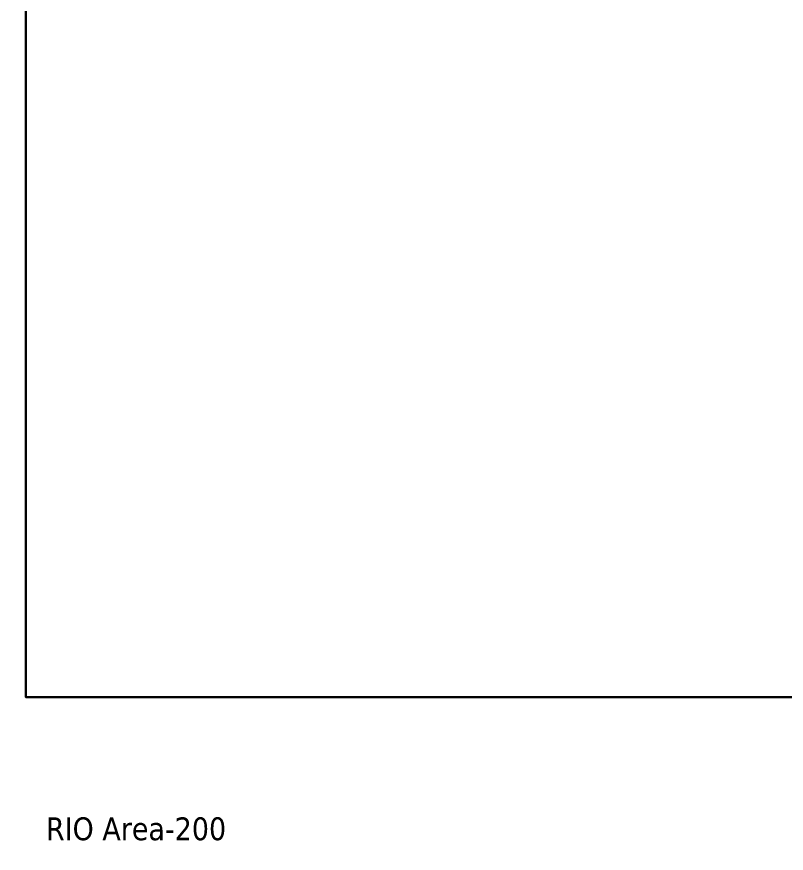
# Model space of a CAD drawing. Header units: millimetres. Extents: x 0 to 3780, y 0 to 2673.
# Drawn here: x 1212 to 1820, y 758 to 1419 of the extents above; entities that cross this region are included whole.
import ezdxf
from ezdxf.enums import TextEntityAlignment as Align

# ---------------------------------------------------------------- set-up
doc = ezdxf.new("R2010")
doc.units = ezdxf.units.MM
for name, color, linetype, lineweight in [('EPLAN400', 5, 'Continuous', 5), ('EPLAN500', 7, 'Continuous', 5), ('EPLAN501', 7, 'Continuous', 5), ('EPLAN502', 7, 'Continuous', 5), ('EPLAN503', 7, 'Continuous', 5), ('EPLAN504', 7, 'Continuous', 5), ('EPLAN700', 12, 'Continuous', 5), ('EPLAN710', 5, 'Continuous', 5), ('EPLAN714', 7, 'Continuous', 5)]:
    doc.layers.add(name, color=color, linetype=linetype, lineweight=lineweight)
doc.styles.add('Tahoma', font='')
doc.styles.get('Tahoma').set_extended_font_data('Tahoma')

# ---------------------------------------------------------------- blocks, each defined once
blk = doc.blocks.new('EPLSYM_LibrarySPECIAL_Symbol2_Variant0_Placement1_1')
at = {"layer": 'EPLAN400', "color": 5, "style": 'Tahoma'}
blk.add_attdef('88_20010', text='', height=2.26, dxfattribs=at).set_placement((-1.5, -0.95), align=Align.TOP_RIGHT)
at = {"layer": 'EPLAN500', "color": 7, "style": 'Tahoma'}
blk.add_attdef('88_20027', text='', height=1.63, dxfattribs=at).set_placement((-1.5, -4.58), align=Align.TOP_RIGHT)
at = {"layer": 'EPLAN501', "color": 7, "style": 'Tahoma'}
blk.add_attdef('88_20011', text='', height=18.06, dxfattribs=at).set_placement((-1.5, -13.26), align=Align.TOP_RIGHT)
at = {"layer": 'EPLAN502', "color": 7, "style": 'Tahoma'}
blk.add_attdef('88_20025', text='', height=1.63, dxfattribs=at).set_placement((-1.5, -12.68), align=Align.TOP_RIGHT)
at = {"layer": 'EPLAN503', "color": 7, "style": 'Tahoma'}
blk.add_attdef('88_20024', text='', height=1.63, dxfattribs=at).set_placement((-1.5, -15.38), align=Align.TOP_RIGHT)
at = {"layer": 'EPLAN504', "color": 7, "style": 'Tahoma'}
blk.add_attdef('88_20901[1]', text='', height=1.63, dxfattribs=at).set_placement((-1.5, -7.28), align=Align.TOP_RIGHT)
blk = doc.blocks.new('EPLSYM_LibrarySPECIAL_Symbol202_Variant0_Placement43_5')
at = {"layer": 'EPLAN700', "lineweight": 50, "ltscale": 36}
blk.add_lwpolyline([(0, 0), (0, -1375), (1800, -1375), (1800, -1280)], dxfattribs=at)
at = {"layer": 'EPLAN710', "color": 5, "style": 'Tahoma'}
blk.add_attdef('203_20010', text='', height=2.26, dxfattribs=at).set_placement((-1, 9.1), align=Align.BOTTOM_RIGHT)
at = {"layer": 'EPLAN714', "color": 7, "style": 'Tahoma'}
blk.add_attdef('203_20027', text='', height=1.63, dxfattribs=at).set_placement((-1, 6.4), align=Align.BOTTOM_LEFT)
for tag, p in [('203_20250', (-1, 3.7)), ('203_20011', (-1, 1))]:
    blk.add_attdef(tag, text='', height=1.63, dxfattribs=at).set_placement(p, align=Align.BOTTOM_RIGHT)
blk = doc.blocks.new('EPLSYM_LibrarySPECIAL_Symbol202_Variant0_Placement43_12')
at = {"layer": 'EPLAN700', "color": 3, "lineweight": 50, "ltscale": 36}
blk.add_lwpolyline([(0, 0), (0, -83.13), (-284.17, -83.13), (-284.17, 718.88), (-487.19, 718.88)], dxfattribs=at)
at = {"layer": 'EPLAN710', "color": 5, "style": 'Tahoma'}
blk.add_attdef('17_20010', text='', height=2.26, dxfattribs=at).set_placement((-1, 9.1), align=Align.BOTTOM_LEFT)
at = {"layer": 'EPLAN714', "color": 7, "style": 'Tahoma'}
for tag, height, p in [('17_20027', 6.32, (-1, 6.4)), ('17_20250', 1.63, (-1, 3.7)), ('17_20011', 1.63, (-1, 1))]:
    blk.add_attdef(tag, text='', height=height, dxfattribs=at).set_placement(p, align=Align.BOTTOM_RIGHT)

msp = doc.modelspace()

# ---------------------------------------------------------------- block references
msp.add_blockref('EPLSYM_LibrarySPECIAL_Symbol202_Variant0_Placement43_5', (1219.3, 2256.85))
ref = msp.add_blockref('EPLSYM_LibrarySPECIAL_Symbol202_Variant0_Placement43_12', (1370.99, 583.13))
ref.add_attrib('17_20250', '1.37 m', dxfattribs={"layer": 'EPLAN714', "color": 7, "height": 1.625, "style": 'Tahoma'}).set_placement((1227.9, 500.99), align=Align.BOTTOM_RIGHT)
ref.add_attrib('17_20027', 'ETHERNET', dxfattribs={"layer": 'EPLAN714', "color": 7, "height": 6.321, "style": 'Tahoma'}).set_placement((1227.9, 503.69), align=Align.BOTTOM_RIGHT)
ref = msp.add_blockref('EPLSYM_LibrarySPECIAL_Symbol2_Variant0_Placement1_1', (1157.95, 748.51))
ref.add_attrib('88_20011', 'RIO Area-200', dxfattribs={"layer": 'EPLAN501', "color": 7, "height": 18.06, "style": 'Tahoma'}).set_placement((1377.69, 786.85), align=Align.TOP_RIGHT)

doc.saveas('drawing.dxf')
